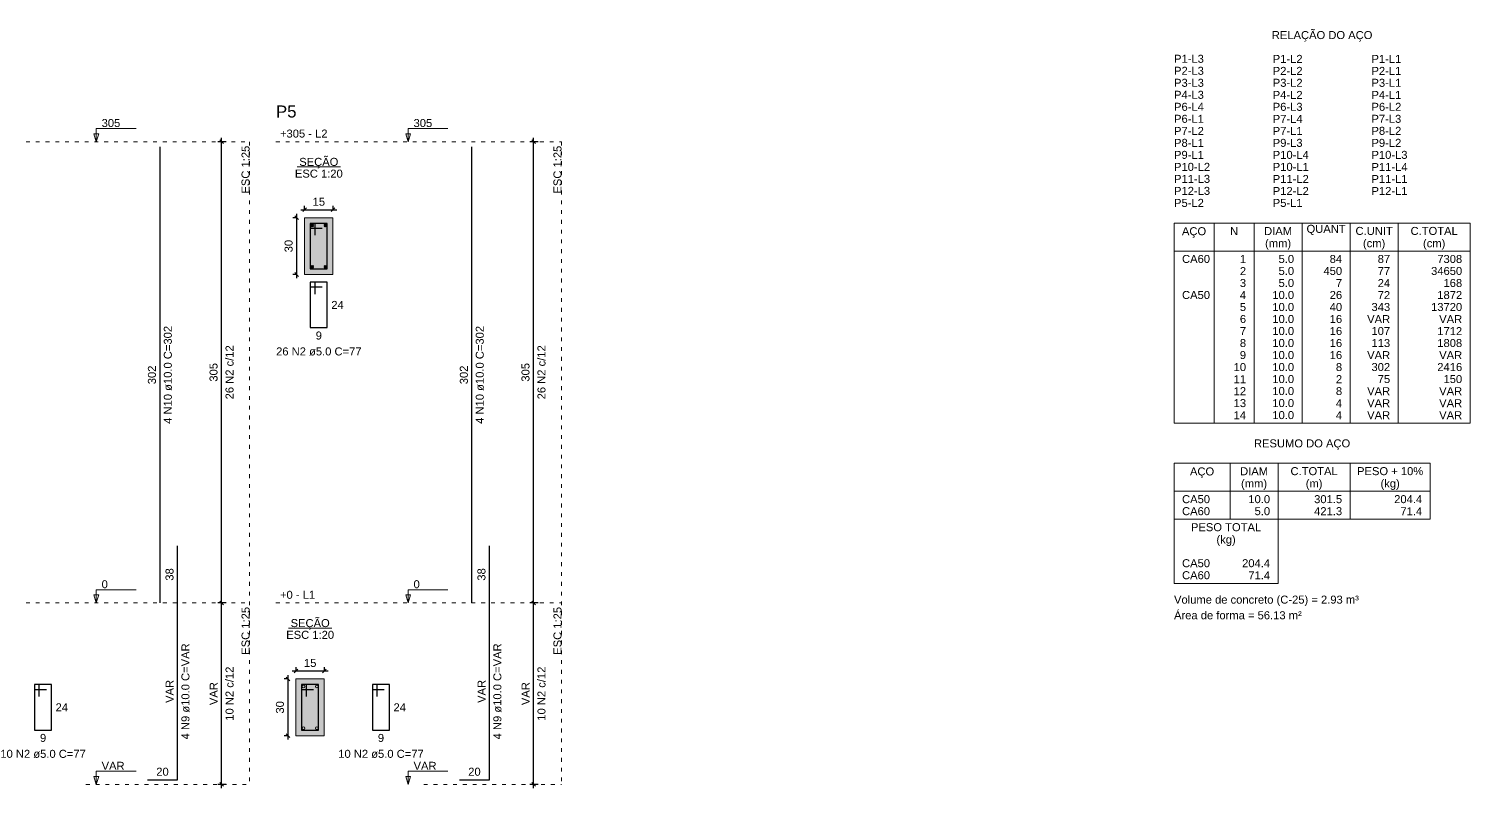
# Model space of a CAD drawing. Header units: inches. Extents: x -52 to 802, y -168 to 85.
# Drawn here: x 648.24 to 686.38, y 64.66 to 84.75 of the extents above; entities that cross this region are included whole.
import ezdxf

# ---------------------------------------------------------------- set-up
doc = ezdxf.new("R2010")
doc.units = ezdxf.units.IN
doc.header["$MEASUREMENT"] = 0
doc.linetypes.add('DOT2', pattern=[3.175, 0, -3.175])
for name, color, linetype, lineweight in [('Descrição da armadura', 7, 'Continuous', 5), ('DT-Barras na forma', 2, 'Continuous', 30), ('DT-Barras no corte', 5, 'Continuous', 5), ('DT-Barras rebatidas', 2, 'Continuous', 30), ('DT-Cotas', 9, 'Continuous', 5), ('DT-Forma', 5, 'Continuous', 5), ('DT-Hachura seção pilares', 252, 'Continuous', 5), ('DT-Pontilhado', 9, 'DOT2', 5), ('DT-Relação do aço', 9, 'Continuous', 5), ('DT-Textos', 7, 'Continuous', 5), ('DT-Título', 3, 'Continuous', 20), ('Textos armaduras', 7, 'Continuous', 5)]:
    doc.layers.add(name, color=color, linetype=linetype, lineweight=lineweight)
doc.styles.add('Arial', font='arial.ttf')
doc.styles.get("Standard").update_dxf_attribs({"font": 'arial.ttf'})
doc.dimstyles.new('UM_20.000000', dxfattribs={"dimtxt": 0.18, "dimasz": 0.1, "dimexe": 0.1, "dimexo": 0.2, "dimgap": 0, "dimtad": 1, "dimtih": 1, "dimtoh": 1, "dimdec": 1, "dimlfac": 20, "dimzin": 0, "dimdsep": 46, "dimtxsty": 'Standard', "dimcen": 0.09, "dimdle": 0.1, "dimadec": 1, "dimazin": 2, "dimtfac": 1, "dimtdec": 4, "dimtofl": 0, "dimtmove": 0, "dimatfit": 3, "dimfxl": 1, "dimtolj": 1, "dimarcsym": 0})
doc.dimstyles.new('UM_25.000000', dxfattribs={"dimtxt": 0.18, "dimasz": 0.1, "dimexe": 0.1, "dimexo": 0.2, "dimgap": 0, "dimtad": 1, "dimtih": 1, "dimtoh": 1, "dimdec": 1, "dimlfac": 25, "dimzin": 0, "dimdsep": 46, "dimtxsty": 'Standard', "dimcen": 0.09, "dimdle": 0.1, "dimadec": 1, "dimazin": 2, "dimtfac": 1, "dimtdec": 4, "dimtofl": 0, "dimtmove": 0, "dimatfit": 3, "dimfxl": 1, "dimtolj": 1, "dimarcsym": 0})

# ---------------------------------------------------------------- blocks, each defined once
blk = doc.blocks.new('_Oblique')
at = {"color": 0, "linetype": 'ByBlock', "lineweight": -2}
blk.add_line((-0.5, -0.5), (0.5, 0.5), dxfattribs=at)
blk = doc.blocks.new('*D1780')
at = {"layer": 'Defpoints', "color": 0, "transparency": 16777216}
for p in [(653.339, 81.761), (653.657, 81.761), (653.657, 69.561)]:
    blk.add_point(p, dxfattribs=at)
at = {"layer": 'DT-Cotas', "color": 0, "lineweight": -2, "transparency": 16777216}
for p, q in [((653.457, 81.761), (653.239, 81.761)), ((653.339, 69.461), (653.339, 81.861)), ((653.457, 69.561), (653.239, 69.561))]:
    blk.add_line(p, q, dxfattribs=at)
at = {"layer": 'DT-Cotas', "color": 0, "lineweight": -2, "transparency": 16777216, "xscale": 0.1, "yscale": 0.1, "zscale": 0.1}
for p, rotation in [((653.339, 81.761), 90), ((653.339, 69.561), 270)]:
    blk.add_blockref('_Oblique', p, dxfattribs=dict(at, rotation=rotation))
blk = doc.blocks.new('*D1783')
at = {"layer": 'Defpoints', "color": 0, "transparency": 16777216}
for p in [(653.339, 69.561), (653.657, 69.561), (653.657, 64.761)]:
    blk.add_point(p, dxfattribs=at)
at = {"layer": 'DT-Cotas', "color": 0, "lineweight": -2, "transparency": 16777216}
for p, q in [((653.457, 69.561), (653.239, 69.561)), ((653.339, 64.661), (653.339, 69.661)), ((653.457, 64.761), (653.239, 64.761))]:
    blk.add_line(p, q, dxfattribs=at)
at = {"layer": 'DT-Cotas', "color": 0, "lineweight": -2, "transparency": 16777216, "xscale": 0.1, "yscale": 0.1, "zscale": 0.1}
for p, rotation in [((653.339, 69.561), 90), ((653.339, 64.761), 270)]:
    blk.add_blockref('_Oblique', p, dxfattribs=dict(at, rotation=rotation))
blk = doc.blocks.new('*D1784')
at = {"layer": 'Defpoints', "color": 0, "transparency": 16777216}
for p in [(655.536, 79.749), (655.324, 78.249), (655.536, 78.249)]:
    blk.add_point(p, dxfattribs=at)
at = {"layer": 'DT-Cotas', "color": 0, "lineweight": -2, "transparency": 16777216}
for p, q in [((655.336, 79.749), (655.224, 79.749)), ((655.324, 79.849), (655.324, 78.149)), ((655.336, 78.249), (655.224, 78.249))]:
    blk.add_line(p, q, dxfattribs=at)
at = {"layer": 'DT-Cotas', "color": 0, "lineweight": -2, "transparency": 16777216, "xscale": 0.1, "yscale": 0.1, "zscale": 0.1}
for p, rotation in [((655.324, 79.749), 90), ((655.324, 78.249), 270)]:
    blk.add_blockref('_Oblique', p, dxfattribs=dict(at, rotation=rotation))
at = {"layer": 'DT-Cotas', "transparency": 16777216, "insert": (655.112, 78.999), "char_height": 0.2118, "attachment_point": 5, "rotation": 90, "style": 'Arial'}
blk.add_mtext('\\A1;30', dxfattribs=at)
blk = doc.blocks.new('*D1785')
at = {"layer": 'Defpoints', "color": 0, "transparency": 16777216}
for p in [(655.536, 79.749), (656.286, 79.961), (656.286, 79.749)]:
    blk.add_point(p, dxfattribs=at)
at = {"layer": 'DT-Cotas', "color": 0, "lineweight": -2, "transparency": 16777216}
for p, q in [((655.436, 79.961), (656.386, 79.961)), ((655.536, 79.949), (655.536, 80.061)), ((656.286, 79.949), (656.286, 80.061))]:
    blk.add_line(p, q, dxfattribs=at)
at = {"layer": 'DT-Cotas', "color": 0, "lineweight": -2, "transparency": 16777216, "xscale": 0.1, "yscale": 0.1, "zscale": 0.1, "rotation": 180}
blk.add_blockref('_Oblique', (655.536, 79.961), dxfattribs=at)
at = {"layer": 'DT-Cotas', "color": 0, "lineweight": -2, "transparency": 16777216, "xscale": 0.1, "yscale": 0.1, "zscale": 0.1}
blk.add_blockref('_Oblique', (656.286, 79.961), dxfattribs=at)
at = {"layer": 'DT-Cotas', "transparency": 16777216, "insert": (655.911, 80.172), "char_height": 0.2118, "attachment_point": 5, "rotation": 0.0057, "style": 'Arial'}
blk.add_mtext('\\A1;15', dxfattribs=at)
blk = doc.blocks.new('*D1774')
at = {"layer": 'Defpoints', "color": 0, "transparency": 16777216}
for p in [(661.594, 81.761), (661.912, 81.761), (661.912, 69.561)]:
    blk.add_point(p, dxfattribs=at)
at = {"layer": 'DT-Cotas', "color": 0, "lineweight": -2, "transparency": 16777216}
for p, q in [((661.712, 81.761), (661.494, 81.761)), ((661.594, 69.461), (661.594, 81.861)), ((661.712, 69.561), (661.494, 69.561))]:
    blk.add_line(p, q, dxfattribs=at)
at = {"layer": 'DT-Cotas', "color": 0, "lineweight": -2, "transparency": 16777216, "xscale": 0.1, "yscale": 0.1, "zscale": 0.1}
for p, rotation in [((661.594, 81.761), 90), ((661.594, 69.561), 270)]:
    blk.add_blockref('_Oblique', p, dxfattribs=dict(at, rotation=rotation))
blk = doc.blocks.new('*D1775')
at = {"layer": 'Defpoints', "color": 0, "transparency": 16777216}
for p in [(655.307, 67.549), (655.095, 66.049), (655.307, 66.049)]:
    blk.add_point(p, dxfattribs=at)
at = {"layer": 'DT-Cotas', "color": 0, "lineweight": -2, "transparency": 16777216}
for p, q in [((655.107, 67.549), (654.995, 67.549)), ((655.095, 67.649), (655.095, 65.949)), ((655.107, 66.049), (654.995, 66.049))]:
    blk.add_line(p, q, dxfattribs=at)
at = {"layer": 'DT-Cotas', "color": 0, "lineweight": -2, "transparency": 16777216, "xscale": 0.1, "yscale": 0.1, "zscale": 0.1}
for p, rotation in [((655.095, 67.549), 90), ((655.095, 66.049), 270)]:
    blk.add_blockref('_Oblique', p, dxfattribs=dict(at, rotation=rotation))
at = {"layer": 'DT-Cotas', "transparency": 16777216, "insert": (654.883, 66.799), "char_height": 0.2118, "attachment_point": 5, "rotation": 90, "style": 'Arial'}
blk.add_mtext('\\A1;30', dxfattribs=at)
blk = doc.blocks.new('*D1776')
at = {"layer": 'Defpoints', "color": 0, "transparency": 16777216}
for p in [(655.307, 67.549), (656.057, 67.761), (656.057, 67.549)]:
    blk.add_point(p, dxfattribs=at)
at = {"layer": 'DT-Cotas', "color": 0, "lineweight": -2, "transparency": 16777216}
for p, q in [((655.207, 67.761), (656.157, 67.761)), ((655.307, 67.749), (655.307, 67.861)), ((656.057, 67.749), (656.057, 67.861))]:
    blk.add_line(p, q, dxfattribs=at)
at = {"layer": 'DT-Cotas', "color": 0, "lineweight": -2, "transparency": 16777216, "xscale": 0.1, "yscale": 0.1, "zscale": 0.1, "rotation": 180}
blk.add_blockref('_Oblique', (655.307, 67.761), dxfattribs=at)
at = {"layer": 'DT-Cotas', "color": 0, "lineweight": -2, "transparency": 16777216, "xscale": 0.1, "yscale": 0.1, "zscale": 0.1}
blk.add_blockref('_Oblique', (656.057, 67.761), dxfattribs=at)
at = {"layer": 'DT-Cotas', "transparency": 16777216, "insert": (655.682, 67.972), "char_height": 0.2118, "attachment_point": 5, "rotation": 0.0057, "style": 'Arial'}
blk.add_mtext('\\A1;15', dxfattribs=at)
blk = doc.blocks.new('*D1777')
at = {"layer": 'Defpoints', "color": 0, "transparency": 16777216}
for p in [(661.594, 69.561), (661.912, 69.561), (661.912, 64.761)]:
    blk.add_point(p, dxfattribs=at)
at = {"layer": 'DT-Cotas', "color": 0, "lineweight": -2, "transparency": 16777216}
for p, q in [((661.712, 69.561), (661.494, 69.561)), ((661.594, 64.661), (661.594, 69.661)), ((661.712, 64.761), (661.494, 64.761))]:
    blk.add_line(p, q, dxfattribs=at)
at = {"layer": 'DT-Cotas', "color": 0, "lineweight": -2, "transparency": 16777216, "xscale": 0.1, "yscale": 0.1, "zscale": 0.1}
for p, rotation in [((661.594, 69.561), 90), ((661.594, 64.761), 270)]:
    blk.add_blockref('_Oblique', p, dxfattribs=dict(at, rotation=rotation))

msp = doc.modelspace()

# ---------------------------------------------------------------- hatches: boundary and pattern name
at = {"layer": 'DT-Hachura seção pilares', "linetype": 'Continuous'}
for points in [[(655.5358, 78.2488), (655.5358, 78.2488), (656.2858, 78.2488), (656.2858, 79.7488), (655.5358, 79.7488), (655.5358, 78.2488)], [(655.3066, 66.0488), (655.3066, 66.0488), (656.0566, 66.0488), (656.0566, 67.5488), (655.3066, 67.5488), (655.3066, 66.0488)]]:
    msp.add_hatch(color=256, dxfattribs=at).paths.add_polyline_path(points)

# ---------------------------------------------------------------- linework, layer by layer
at = {"layer": 'DT-Barras na forma'}
for points in [[(655.8108, 79.2863), (655.8108, 79.5988), (655.6858, 79.5988), (655.6858, 78.3988), (656.1358, 78.3988), (656.1358, 79.5988), (655.6858, 79.5988), (655.6858, 79.4738), (655.9983, 79.4738)], [(655.5816, 67.0863), (655.5816, 67.3988), (655.4566, 67.3988), (655.4566, 66.1988), (655.9066, 66.1988), (655.9066, 67.3988), (655.4566, 67.3988), (655.4566, 67.2738), (655.7691, 67.2738)]]:
    msp.add_lwpolyline(points, dxfattribs=at)
at = {"layer": 'DT-Barras no corte'}
for p, q in [((655.6983, 79.5113), (655.7733, 79.5863)), ((655.6983, 79.5863), (655.7733, 79.5113)), ((656.0483, 79.5113), (656.1233, 79.5863)), ((656.0483, 79.5863), (656.1233, 79.5113)), ((655.6983, 78.4113), (655.7733, 78.4863)), ((655.6983, 78.4863), (655.7733, 78.4113)), ((656.0483, 78.4113), (656.1233, 78.4863)), ((656.0483, 78.4863), (656.1233, 78.4113))]:
    msp.add_line(p, q, dxfattribs=at)
for centre in [(655.7358, 79.5488), (656.0858, 79.5488), (655.7358, 78.4488), (656.0858, 78.4488), (655.5066, 67.3488), (655.8566, 67.3488), (655.5066, 66.2488), (655.8566, 66.2488)]:
    msp.add_circle(centre, 0.0375, dxfattribs=at)
at = {"layer": 'DT-Barras rebatidas'}
for p, q in [((651.7083, 69.5609), (651.7083, 81.6249)), ((659.963, 69.5609), (659.963, 81.6249)), ((655.8108, 78.0429), (655.6858, 78.0429)), ((655.6858, 78.0429), (655.6858, 76.8429)), ((656.1358, 78.0429), (655.6858, 78.0429)), ((655.6858, 78.0429), (655.6858, 77.9179)), ((655.6858, 77.9179), (655.9983, 77.9179)), ((655.8108, 77.7304), (655.8108, 78.0429)), ((656.1358, 76.8429), (656.1358, 78.0429)), ((655.6858, 76.8429), (656.1358, 76.8429)), ((652.1743, 69.5609), (652.1743, 71.0677)), ((660.4293, 69.5609), (660.4293, 71.0677)), ((652.1743, 64.8809), (652.1743, 69.5609)), ((660.4293, 64.8809), (660.4293, 69.5609)), ((648.5139, 67.3988), (648.3889, 67.3988)), ((648.3889, 67.3988), (648.3889, 66.1988)), ((648.8389, 67.3988), (648.3889, 67.3988)), ((648.3889, 67.3988), (648.3889, 67.2738)), ((648.3889, 67.2738), (648.7014, 67.2738)), ((648.5139, 67.0863), (648.5139, 67.3988)), ((648.8389, 66.1988), (648.8389, 67.3988)), ((657.4561, 67.3988), (657.3311, 67.3988)), ((657.3311, 67.3988), (657.3311, 66.1988)), ((657.7811, 67.3988), (657.3311, 67.3988)), ((657.3311, 67.3988), (657.3311, 67.2738)), ((657.3311, 67.2738), (657.6436, 67.2738)), ((657.4561, 67.0863), (657.4561, 67.3988)), ((657.7811, 66.1988), (657.7811, 67.3988)), ((648.3889, 66.1988), (648.8389, 66.1988)), ((657.3311, 66.1988), (657.7811, 66.1988)), ((651.3743, 64.8809), (652.1743, 64.8809)), ((659.6293, 64.8809), (660.4293, 64.8809))]:
    msp.add_line(p, q, dxfattribs=at)
at = {"layer": 'DT-Forma'}
for points in [[(655.5358, 78.2488), (656.2858, 78.2488), (656.2858, 79.7488), (655.5358, 79.7488), (655.5358, 78.2488)], [(655.3066, 66.0488), (656.0566, 66.0488), (656.0566, 67.5488), (655.3066, 67.5488), (655.3066, 66.0488)]]:
    msp.add_lwpolyline(points, close=True, dxfattribs=at)
at = {"layer": 'DT-Pontilhado', "ltscale": 0.05}
for p, q in [((645.835, 81.7609), (654.0805, 81.7609)), ((654.0805, 81.7609), (654.0805, 64.7609)), ((654.7771, 81.7609), (662.3355, 81.7609)), ((662.3355, 81.7609), (662.3355, 64.7609)), ((645.835, 69.5609), (654.0805, 69.5609)), ((654.7771, 69.5609), (662.3355, 69.5609)), ((649.7476, 64.7609), (654.0805, 64.7609)), ((658.6898, 64.7609), (662.3355, 64.7609))]:
    msp.add_line(p, q, dxfattribs=at)
at = {"layer": 'DT-Relação do aço', "linetype": 'Continuous'}
for p, q in [((678.5424, 79.6095), (686.379, 79.6095)), ((678.5424, 79.6095), (678.5424, 74.3145)), ((679.6014, 79.6095), (679.6014, 74.3145)), ((680.6604, 79.6095), (680.6604, 74.3145)), ((681.9312, 79.6095), (681.9312, 74.3145)), ((683.202, 79.6095), (683.202, 74.3145)), ((684.4728, 79.6095), (684.4728, 74.3145)), ((686.379, 79.6095), (686.379, 74.3145)), ((678.5424, 78.8682), (686.379, 78.8682)), ((678.5424, 74.3145), (686.379, 74.3145)), ((678.5424, 73.2555), (678.5424, 71.7729)), ((678.5424, 73.2555), (685.32, 73.2555)), ((680.025, 73.2555), (680.025, 71.7729)), ((681.2958, 73.2555), (681.2958, 71.7729)), ((683.202, 73.2555), (683.202, 71.7729)), ((685.32, 73.2555), (685.32, 71.7729)), ((678.5424, 72.5142), (685.32, 72.5142)), ((678.5424, 71.7729), (685.32, 71.7729)), ((678.5424, 71.7729), (678.5424, 70.0785)), ((681.2958, 70.0785), (681.2958, 71.7729)), ((678.5424, 70.0785), (681.2958, 70.0785))]:
    msp.add_line(p, q, dxfattribs=at)
at = {"layer": 'DT-Textos'}
for p, q in [((655.3386, 81.0937), (656.483, 81.0937)), ((655.1094, 68.8937), (656.2538, 68.8937))]:
    msp.add_line(p, q, dxfattribs=at)
for points in [[(650.0229, 81.7609), (650.0865, 81.9727), (649.9594, 81.9727), (650.0229, 81.7609), (650.0229, 82.1109), (651.0729, 82.1109)], [(658.2776, 81.7609), (658.3411, 81.9727), (658.214, 81.9727), (658.2776, 81.7609), (658.2776, 82.1109), (659.3276, 82.1109)], [(650.0229, 69.5609), (650.0865, 69.7727), (649.9594, 69.7727), (650.0229, 69.5609), (650.0229, 69.9109), (651.0729, 69.9109)], [(658.2776, 69.5609), (658.3411, 69.7727), (658.214, 69.7727), (658.2776, 69.5609), (658.2776, 69.9109), (659.3276, 69.9109)], [(650.0229, 64.7609), (650.0865, 64.9727), (649.9594, 64.9727), (650.0229, 64.7609), (650.0229, 65.1109), (651.0729, 65.1109)], [(658.2776, 64.7609), (658.3411, 64.9727), (658.214, 64.9727), (658.2776, 64.7609), (658.2776, 65.1109), (659.3276, 65.1109)]]:
    msp.add_lwpolyline(points, dxfattribs=at)

# ---------------------------------------------------------------- texts
at = {"layer": 'Descrição da armadura', "linetype": 'Continuous', "char_height": 0.2118, "attachment_point": 8, "rotation": 90, "line_spacing_factor": 0.798, "style": 'Arial'}
for s, insert, width in [('4 N10 ø10.0 C=302', (652.026, 75.5929), 5.194653), ('4 N10 ø10.0 C=302', (660.2807, 75.5929), 5.194653), ('26 N2 c/12', (653.6569, 75.6609), 2.869342), ('26 N2 c/12', (661.9119, 75.6609), 2.869342), ('4 N9 ø10.0 C=VAR', (652.492, 67.2209), 5.094711), ('4 N9 ø10.0 C=VAR', (660.747, 67.2209), 5.094711), ('10 N2 c/12', (653.6569, 67.1609), 2.869342), ('10 N2 c/12', (661.9119, 67.1609), 2.869342)]:
    msp.add_mtext(s, dxfattribs=dict(at, insert=insert, width=width))
at = {"layer": 'Descrição da armadura', "linetype": 'Continuous', "char_height": 0.2118, "width": 4.534748, "attachment_point": 8, "line_spacing_factor": 0.798, "style": 'Arial'}
for s, insert in [('26 N2 ø5.0 C=77', (655.9108, 76.1016)), ('10 N2 ø5.0 C=77', (648.6139, 65.4575)), ('10 N2 ø5.0 C=77', (657.5561, 65.4575))]:
    msp.add_mtext(s, dxfattribs=dict(at, insert=insert))
at = {"layer": 'DT-Cotas', "linetype": 'Continuous', "char_height": 0.2118, "attachment_point": 8, "rotation": 90, "line_spacing_factor": 0.798, "style": 'Arial'}
for s, insert, width in [('305', (653.2333, 75.6609), 0.989858), ('305', (661.4883, 75.6609), 0.989858), ('VAR', (653.2333, 67.1609), 1.219869), ('VAR', (661.4883, 67.1609), 1.219869)]:
    msp.add_mtext(s, dxfattribs=dict(at, insert=insert, width=width))
at = {"layer": 'DT-Relação do aço', "linetype": 'Continuous', "char_height": 0.2118, "line_spacing_factor": 0.798, "style": 'Arial'}
for s, insert, width, attachment_point in [('RELAÇÃO DO AÇO', (682.461, 84.4107), 5.340655, 8), ('P1-L3', (678.5424, 83.8455), 1.583135, 7), ('P1-L2', (681.1546, 83.8455), 1.583135, 7), ('P1-L1', (683.7668, 83.8455), 1.583135, 7), ('P2-L3', (678.5424, 83.5278), 1.583135, 7), ('P2-L2', (681.1546, 83.5278), 1.583135, 7), ('P2-L1', (683.7668, 83.5278), 1.583135, 7), ('P3-L3', (678.5424, 83.2101), 1.583135, 7), ('P3-L2', (681.1546, 83.2101), 1.583135, 7), ('P3-L1', (683.7668, 83.2101), 1.583135, 7), ('P4-L3', (678.5424, 82.8924), 1.583135, 7), ('P6-L4', (678.5424, 82.5747), 1.583135, 7), ('P4-L2', (681.1546, 82.8924), 1.583135, 7), ('P6-L3', (681.1546, 82.5747), 1.583135, 7), ('P4-L1', (683.7668, 82.8924), 1.583135, 7), ('P6-L2', (683.7668, 82.5747), 1.583135, 7), ('P6-L1', (678.5424, 82.257), 1.583135, 7), ('P7-L4', (681.1546, 82.257), 1.583135, 7), ('P7-L3', (683.7668, 82.257), 1.583135, 7), ('P7-L2', (678.5424, 81.9393), 1.583135, 7), ('P7-L1', (681.1546, 81.9393), 1.583135, 7), ('P8-L2', (683.7668, 81.9393), 1.583135, 7), ('P8-L1', (678.5424, 81.6216), 1.583135, 7), ('P9-L3', (681.1546, 81.6216), 1.583135, 7), ('P9-L2', (683.7668, 81.6216), 1.583135, 7), ('P9-L1', (678.5424, 81.3039), 1.583135, 7), ('P10-L4', (681.1546, 81.3039), 1.583135, 7), ('P10-L3', (683.7668, 81.3039), 1.583135, 7), ('P10-L2', (678.5424, 80.9862), 1.583135, 7), ('P11-L3', (678.5424, 80.6685), 1.913088, 7), ('P10-L1', (681.1546, 80.9862), 1.583135, 7), ('P11-L2', (681.1546, 80.6685), 1.913088, 7), ('P11-L4', (683.7668, 80.9862), 1.913088, 7), ('P11-L1', (683.7668, 80.6685), 1.913088, 7), ('P12-L3', (678.5424, 80.3508), 1.913088, 7), ('P12-L2', (681.1546, 80.3508), 1.913088, 7), ('P12-L1', (683.7668, 80.3508), 1.913088, 7), ('P5-L2', (678.5424, 80.0331), 1.978846, 7), ('P5-L1', (681.1546, 80.0331), 1.978846, 7), ('AÇO', (679.072, 79.2217), 1.285627, 8), ('N', (680.1309, 79.2918), 0.428446, 8), ('DIAM', (681.2958, 79.2918), 1.483193, 8), ('QUANT', (682.5666, 79.2918), 2.076471, 8), ('C.UNIT', (683.8374, 79.2918), 1.977398, 8), ('C.TOTAL', (685.4259, 79.2918), 2.505206, 8), ('(mm)', (681.296, 78.9047), 1.383541, 8), ('(cm)', (683.837, 78.9047), 1.185975, 8), ('(cm)', (685.426, 78.9047), 1.185975, 8), ('RESUMO DO AÇO', (681.931, 73.6097), 5.109195, 8), ('AÇO', (679.284, 72.8677), 1.285627, 8), ('DIAM', (680.6604, 72.9378), 1.483193, 8), ('C.TOTAL', (682.2489, 72.9378), 2.505206, 8), ('PESO + 10%', (684.261, 72.9378), 3.512155, 8), ('(mm)', (680.66, 72.5507), 1.383541, 8), ('(m)', (682.249, 72.5507), 0.889337, 8), ('(kg)', (684.261, 72.5507), 1.021723, 8), ('CA50', (678.7542, 72.1965), 1.484062, 7), ('CA60', (678.7542, 71.8788), 1.484062, 7), ('10.0', (681.084, 72.1965), 1.154689, 9), ('5.0', (681.084, 71.8788), 0.824737, 9), ('421.3', (682.9902, 71.8788), 1.484642, 9), ('301.5', (682.9902, 72.1965), 1.484642, 9), ('204.4', (685.1082, 72.1965), 1.484642, 9), ('71.4', (685.1082, 71.8788), 1.154689, 9), ('PESO TOTAL', (679.9191, 71.4552), 3.725364, 8), ('(kg)', (679.919, 71.0677), 1.021723, 8), ('CA50', (678.7542, 70.5021), 1.484062, 7), ('204.4', (681.084, 70.5021), 1.484642, 9), ('CA60', (678.7542, 70.1844), 1.484062, 7), ('71.4', (681.084, 70.1844), 1.154689, 9), ('Volume de concreto (C-25) = 2.93 m³', (678.542, 69.4787), 9.809933, 7), ('Área de forma = 56.13 m²', (678.5424, 69.1254), 6.776629, 7)]:
    msp.add_mtext(s, dxfattribs=dict(at, insert=insert, width=width, attachment_point=attachment_point))
at = {"layer": 'DT-Relação do aço', "color": 9, "linetype": 'Continuous', "char_height": 0.2118, "line_spacing_factor": 0.798, "style": 'Arial'}
for s, insert, width, attachment_point in [('CA60', (678.7542, 78.5505), 1.484062, 7), ('1', (680.4486, 78.5505), 0.329953, 9), ('5.0', (681.7194, 78.5505), 0.824737, 9), ('84', (682.9902, 78.5505), 0.659905, 9), ('87', (684.261, 78.5505), 0.659905, 9), ('7308', (686.1672, 78.5505), 1.31981, 9), ('2', (680.4486, 78.2328), 0.329953, 9), ('5.0', (681.7194, 78.2328), 0.824737, 9), ('450', (682.9902, 78.2328), 0.989858, 9), ('77', (684.261, 78.2328), 0.659905, 9), ('34650', (686.1672, 78.2328), 1.649763, 9), ('CA50', (678.7542, 77.5974), 1.484062, 7), ('3', (680.4486, 77.9151), 0.329953, 9), ('10.0', (681.7194, 77.5974), 1.154689, 9), ('5.0', (681.7194, 77.9151), 0.824737, 9), ('26', (682.9902, 77.5974), 0.659905, 9), ('7', (682.9902, 77.9151), 0.329953, 9), ('24', (684.261, 77.9151), 0.659905, 9), ('72', (684.261, 77.5974), 0.659905, 9), ('1872', (686.1672, 77.5974), 1.31981, 9), ('168', (686.1672, 77.9151), 0.989858, 9), ('4', (680.4486, 77.5974), 0.329953, 9), ('5', (680.4486, 77.2797), 0.329953, 9), ('10.0', (681.7194, 77.2797), 1.154689, 9), ('40', (682.9902, 77.2797), 0.659905, 9), ('343', (684.261, 77.2797), 0.989858, 9), ('13720', (686.1672, 77.2797), 1.649763, 9), ('6', (680.4486, 76.962), 0.329953, 9), ('10.0', (681.7194, 76.962), 1.154689, 9), ('16', (682.9902, 76.962), 0.659905, 9), ('VAR', (684.261, 76.962), 1.219869, 9), ('VAR', (686.1672, 76.962), 1.219869, 9), ('7', (680.4486, 76.6443), 0.329953, 9), ('10.0', (681.7194, 76.6443), 1.154689, 9), ('16', (682.9902, 76.6443), 0.659905, 9), ('107', (684.261, 76.6443), 0.989858, 9), ('1712', (686.1672, 76.6443), 1.31981, 9), ('8', (680.4486, 76.3266), 0.329953, 9), ('10.0', (681.7194, 76.3266), 1.154689, 9), ('16', (682.9902, 76.3266), 0.659905, 9), ('113', (684.261, 76.3266), 0.989858, 9), ('1808', (686.1672, 76.3266), 1.31981, 9), ('10', (680.4486, 75.6912), 0.659905, 9), ('9', (680.4486, 76.0089), 0.329953, 9), ('10.0', (681.7194, 76.0089), 1.154689, 9), ('10.0', (681.7194, 75.6912), 1.154689, 9), ('16', (682.9902, 76.0089), 0.659905, 9), ('8', (682.9902, 75.6912), 0.329953, 9), ('VAR', (684.261, 76.0089), 1.219869, 9), ('302', (684.261, 75.6912), 0.989858, 9), ('2416', (686.1672, 75.6912), 1.31981, 9), ('VAR', (686.1672, 76.0089), 1.219869, 9), ('11', (680.4486, 75.3735), 0.659905, 9), ('10.0', (681.7194, 75.3735), 1.154689, 9), ('2', (682.9902, 75.3735), 0.329953, 9), ('75', (684.261, 75.3735), 0.659905, 9), ('150', (686.1672, 75.3735), 0.989858, 9), ('12', (680.4486, 75.0558), 0.659905, 9), ('10.0', (681.7194, 75.0558), 1.154689, 9), ('8', (682.9902, 75.0558), 0.329953, 9), ('VAR', (684.261, 75.0558), 1.219869, 9), ('VAR', (686.1672, 75.0558), 1.219869, 9), ('13', (680.4486, 74.7381), 0.659905, 9), ('10.0', (681.7194, 74.7381), 1.154689, 9), ('4', (682.9902, 74.7381), 0.329953, 9), ('VAR', (684.261, 74.7381), 1.219869, 9), ('VAR', (686.1672, 74.7381), 1.219869, 9), ('14', (680.4486, 74.4204), 0.659905, 9), ('10.0', (681.7194, 74.4204), 1.154689, 9), ('4', (682.9902, 74.4204), 0.329953, 9), ('VAR', (684.261, 74.4204), 1.219869, 9), ('VAR', (686.1672, 74.4204), 1.219869, 9)]:
    msp.add_mtext(s, dxfattribs=dict(at, insert=insert, width=width, attachment_point=attachment_point))
at = {"layer": 'DT-Textos', "char_height": 0.2118, "attachment_point": 7, "line_spacing_factor": 0.798, "style": 'Arial'}
for s, insert, width in [('305', (650.1629, 82.1459), 1.18721), ('305', (658.4176, 82.1459), 1.18721), ('0', (650.1629, 69.9459), 0.395737), ('0', (658.4176, 69.9459), 0.395737), ('VAR', (650.1629, 65.1459), 1.463079), ('VAR', (658.4176, 65.1459), 1.463079)]:
    msp.add_mtext(s, dxfattribs=dict(at, insert=insert, width=width))
at = {"layer": 'DT-Textos', "linetype": 'Continuous', "char_height": 0.2118, "line_spacing_factor": 0.798, "style": 'Arial'}
for s, insert, width, attachment_point in [('+305 - L2', (654.883, 81.8668), 3.026568, 7), ('SEÇÃO', (655.911, 81.056), 2.49116, 8), ('ESC 1:20', (655.9108, 80.8078), 3.045677, 8), ('+0 - L1', (654.883, 69.6668), 2.235095, 7), ('SEÇÃO', (655.682, 68.856), 2.49116, 8), ('ESC 1:20', (655.6816, 68.6078), 3.045677, 8)]:
    msp.add_mtext(s, dxfattribs=dict(at, insert=insert, width=width, attachment_point=attachment_point))
at = {"layer": 'DT-Textos', "linetype": 'Continuous', "char_height": 0.2118, "width": 3.045677, "attachment_point": 9, "rotation": 90, "line_spacing_factor": 0.798, "style": 'Arial'}
for insert in [(654.0805, 81.655), (662.3355, 81.655), (654.0805, 69.455), (662.3355, 69.455)]:
    msp.add_mtext('ESC 1:25', dxfattribs=dict(at, insert=insert))
at = {"layer": 'DT-Título', "linetype": 'Continuous', "insert": (654.7771, 82.3963), "char_height": 0.3177, "width": 1.344948, "attachment_point": 7, "line_spacing_factor": 0.798, "style": 'Arial'}
msp.add_mtext('P5', dxfattribs=at)
at = {"layer": 'Textos armaduras', "linetype": 'Continuous', "char_height": 0.2118, "attachment_point": 7, "line_spacing_factor": 0.798, "style": 'Arial'}
for s, insert, width in [('24', (656.2417, 77.337), 0.659905), ('9', (655.8283, 76.5252), 0.329953), ('24', (648.9448, 66.6929), 0.659905), ('24', (657.887, 66.6929), 0.659905), ('9', (648.5314, 65.8811), 0.329953), ('9', (657.4736, 65.8811), 0.329953), ('20', (651.6093, 64.9868), 0.659905), ('20', (659.8643, 64.9868), 0.659905)]:
    msp.add_mtext(s, dxfattribs=dict(at, insert=insert, width=width))
at = {"layer": 'Textos armaduras', "linetype": 'Continuous', "char_height": 0.2118, "attachment_point": 7, "rotation": 90, "line_spacing_factor": 0.798, "style": 'Arial'}
for s, insert, width in [('302', (651.6024, 75.3454), 0.989858), ('302', (659.8571, 75.3454), 0.989858), ('38', (652.0684, 70.1493), 0.659905), ('38', (660.3234, 70.1493), 0.659905), ('VAR', (652.0684, 66.9159), 1.219869), ('VAR', (660.3234, 66.9159), 1.219869)]:
    msp.add_mtext(s, dxfattribs=dict(at, insert=insert, width=width))

# ---------------------------------------------------------------- dimensions: what is measured, and where the dimension line sits
at = {"layer": 'DT-Cotas'}
for base, p1, p2, picture, middle in [((653.3392, 81.7609), (653.6569, 69.5609), (653.6569, 81.7609), '*D1780', (653.1274, 75.6609)), ((661.5942, 81.7609), (661.9119, 69.5609), (661.9119, 81.7609), '*D1774', (661.3824, 75.6609)), ((653.3392, 69.5609), (653.6569, 64.7609), (653.6569, 69.5609), '*D1783', (653.1274, 67.1609)), ((661.5942, 69.5609), (661.9119, 64.7609), (661.9119, 69.5609), '*D1777', (661.3824, 67.1609))]:
    dim = msp.add_linear_dim(base=base, p1=p1, p2=p2, angle=90, text=' ', dimstyle='UM_25.000000', override={"dimtxt": 0.2118, "dimasz": 0.1, "dimexe": 0.1, "dimexo": 0.2, "dimtad": 1, "dimtih": 0, "dimtoh": 0, "dimdec": 1, "dimlfac": 25, "dimzin": 8, "dimtxsty": 'Arial', "dimblk": 'Oblique', "dimblk1": 'Oblique', "dimblk2": 'Oblique', "dimsah": 1, "dimdle": 0.1, "dimse1": 0, "dimse2": 0, "dimclrt": 256, "dimadec": 1, "dimazin": 3, "dimtmove": 2, "dimldrblk": 'Oblique'}, dxfattribs=at)
    dim.commit()
    dim.dimension.update_dxf_attribs({"geometry": picture, "text_midpoint": middle, "dimtype": 160, "text_rotation": 90})
for base, p1, p2, picture, middle in [((656.2858, 79.9606), (655.5358, 79.7488), (656.2858, 79.7488), '*D1785', (655.9108, 80.1724)), ((656.0566, 67.7606), (655.3066, 67.5488), (656.0566, 67.5488), '*D1776', (655.6816, 67.9724))]:
    dim = msp.add_linear_dim(base=base, p1=p1, p2=p2, dimstyle='UM_20.000000', override={"dimtxt": 0.2118, "dimasz": 0.1, "dimexe": 0.1, "dimexo": 0.2, "dimtad": 1, "dimtih": 0, "dimtoh": 0, "dimdec": 1, "dimlfac": 20, "dimzin": 8, "dimtxsty": 'Arial', "dimblk": 'Oblique', "dimblk1": 'Oblique', "dimblk2": 'Oblique', "dimsah": 1, "dimdle": 0.1, "dimse1": 0, "dimse2": 0, "dimclrt": 256, "dimadec": 1, "dimazin": 3, "dimtmove": 2, "dimldrblk": 'Oblique'}, dxfattribs=at)
    dim.commit()
    dim.dimension.update_dxf_attribs({"geometry": picture, "text_midpoint": middle, "dimtype": 160, "text_rotation": 0.00573})
for base, p1, p2, picture, middle in [((655.324, 78.2488), (655.5358, 79.7488), (655.5358, 78.2488), '*D1784', (655.1122, 78.9988)), ((655.0948, 66.0488), (655.3066, 67.5488), (655.3066, 66.0488), '*D1775', (654.883, 66.7988))]:
    dim = msp.add_linear_dim(base=base, p1=p1, p2=p2, angle=90, dimstyle='UM_20.000000', override={"dimtxt": 0.2118, "dimasz": 0.1, "dimexe": 0.1, "dimexo": 0.2, "dimtad": 1, "dimtih": 0, "dimtoh": 0, "dimdec": 1, "dimlfac": 20, "dimzin": 8, "dimtxsty": 'Arial', "dimblk": 'Oblique', "dimblk1": 'Oblique', "dimblk2": 'Oblique', "dimsah": 1, "dimdle": 0.1, "dimse1": 0, "dimse2": 0, "dimclrt": 256, "dimadec": 1, "dimazin": 3, "dimtmove": 2, "dimldrblk": 'Oblique'}, dxfattribs=at)
    dim.commit()
    dim.dimension.update_dxf_attribs({"geometry": picture, "text_midpoint": middle, "dimtype": 160, "text_rotation": 90})

doc.saveas('drawing.dxf')
